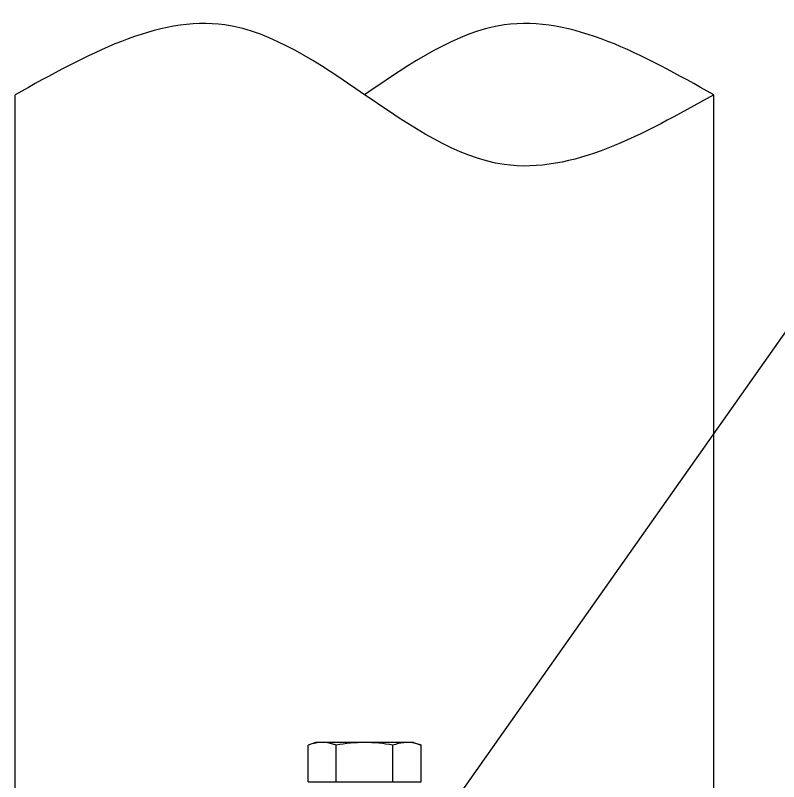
# Model space of a CAD drawing. Header units: inches. Extents: x -1293886 to -986005, y -15154 to 203628.
# Drawn here: x -1247136 to -1246533, y 86965 to 87571 of the extents above; entities that cross this region are included whole.
import ezdxf

# ---------------------------------------------------------------- set-up
doc = ezdxf.new("R2010")
doc.units = ezdxf.units.IN
doc.header["$LTSCALE"] = 100
doc.header["$MEASUREMENT"] = 0
doc.layers.add('W_DIM', color=4, linetype='Continuous')
doc.styles.get("Standard").update_dxf_attribs({"font": 'txt.shx', "bigfont": 'bzhz.shx'})
doc.dimstyles.get("Standard").update_dxf_attribs({"dimtxt": 0.18, "dimasz": 0.18, "dimexe": 0.18, "dimexo": 0.0625, "dimgap": 0.09, "dimtad": 0, "dimtih": 1, "dimtoh": 1, "dimdec": 4, "dimzin": 0, "dimdsep": 46, "dimtxsty": 'Standard', "dimcen": 0.09, "dimadec": 0, "dimazin": 0, "dimtfac": 1, "dimtdec": 4, "dimtofl": 0, "dimtmove": 0, "dimatfit": 3, "dimfxl": 0, "dimtolj": 1, "dimtzin": 0, "dimarcsym": 0})

# ---------------------------------------------------------------- blocks, each defined once
blk = doc.blocks.new('1111')
at = {"layer": 'W_DIM', "color": 7}
for p, q in [((-2286621.94, 1711359.61), (-2286621.94, 1712009.14)), ((-2286070.07, 1711371.71), (-2286070.07, 1712009.14)), ((-2286384.73, 1711497.09), (-2286390.72, 1711494.91)), ((-2286307.28, 1711497.09), (-2286384.73, 1711497.09)), ((-2286307.28, 1711497.09), (-2286301.29, 1711494.91)), ((-2286390.72, 1711466.11), (-2286390.72, 1711494.91)), ((-2286368.36, 1711466.11), (-2286368.36, 1711494.91)), ((-2286323.65, 1711466.11), (-2286323.65, 1711494.91)), ((-2286301.29, 1711466.11), (-2286301.29, 1711494.91)), ((-2286390.72, 1711466.11), (-2286301.29, 1711466.11))]:
    blk.add_line(p, q, dxfattribs=at)
blk.add_spline([(-2286070.07, 1712009.14), (-2286235.63, 1711953.96), (-2286456.38, 1712064.33), (-2286621.94, 1712009.14)], degree=3, dxfattribs=at)
for points, knots in [([(-2286070.07, 1712009.14), (-2286126.18, 1712040.55), (-2286221.97, 1712094.15), (-2286309.68, 1712034.04), (-2286346, 1712009.14)], [0, 0, 0, 0, 3.604997, 6.154114, 6.154114, 6.154114, 6.154114]), ([(-2286384.63, 1711496.61), (-2286385.15, 1711496.52), (-2286387.21, 1711496.08), (-2286389.23, 1711495.45), (-2286390.72, 1711494.91)], [0, 0, 0, 0, 0.246984, 1, 1, 1, 1]), ([(-2286368.36, 1711494.91), (-2286369.28, 1711495.24), (-2286372.89, 1711496.44), (-2286376.71, 1711497.09), (-2286379.54, 1711497.09)], [0, 0, 0, 0, 0.255699, 1, 1, 1, 1]), ([(-2286312.47, 1711497.09), (-2286313.4, 1711497.09), (-2286317.21, 1711496.89), (-2286320.95, 1711495.89), (-2286323.65, 1711494.91)], [0, 0, 0, 0, 0.246322, 1, 1, 1, 1]), ([(-2286301.29, 1711494.91), (-2286302.2, 1711495.24), (-2286305.81, 1711496.44), (-2286309.63, 1711497.09), (-2286312.47, 1711497.09)], [0, 0, 0, 0, 0.255699, 1, 1, 1, 1])]:
    blk.add_open_spline(points, degree=3, knots=knots, dxfattribs=at)
for points in [[(-2286379.54, 1711497.09), (-2286381.25, 1711497.09), (-2286382.96, 1711496.92), (-2286384.63, 1711496.61)], [(-2286346, 1711497.09), (-2286353.49, 1711497.09), (-2286361, 1711496.25), (-2286368.36, 1711494.91)], [(-2286323.65, 1711494.91), (-2286331.01, 1711496.25), (-2286338.52, 1711497.09), (-2286346, 1711497.09)]]:
    blk.add_open_spline(points, degree=3, dxfattribs=at)
blk.add_leader([(-2286321.8, 1711383.81), (-2285898.31, 1711985.3)], dimstyle='Standard', override={"dimgap": 20, "dimtad": 0}, dxfattribs=at)

msp = doc.modelspace()

# ---------------------------------------------------------------- block references
at = {"layer": 'W_DIM'}
msp.add_blockref('1111', (1039485.65, -1624500.72), dxfattribs=at)

doc.saveas('drawing.dxf')
